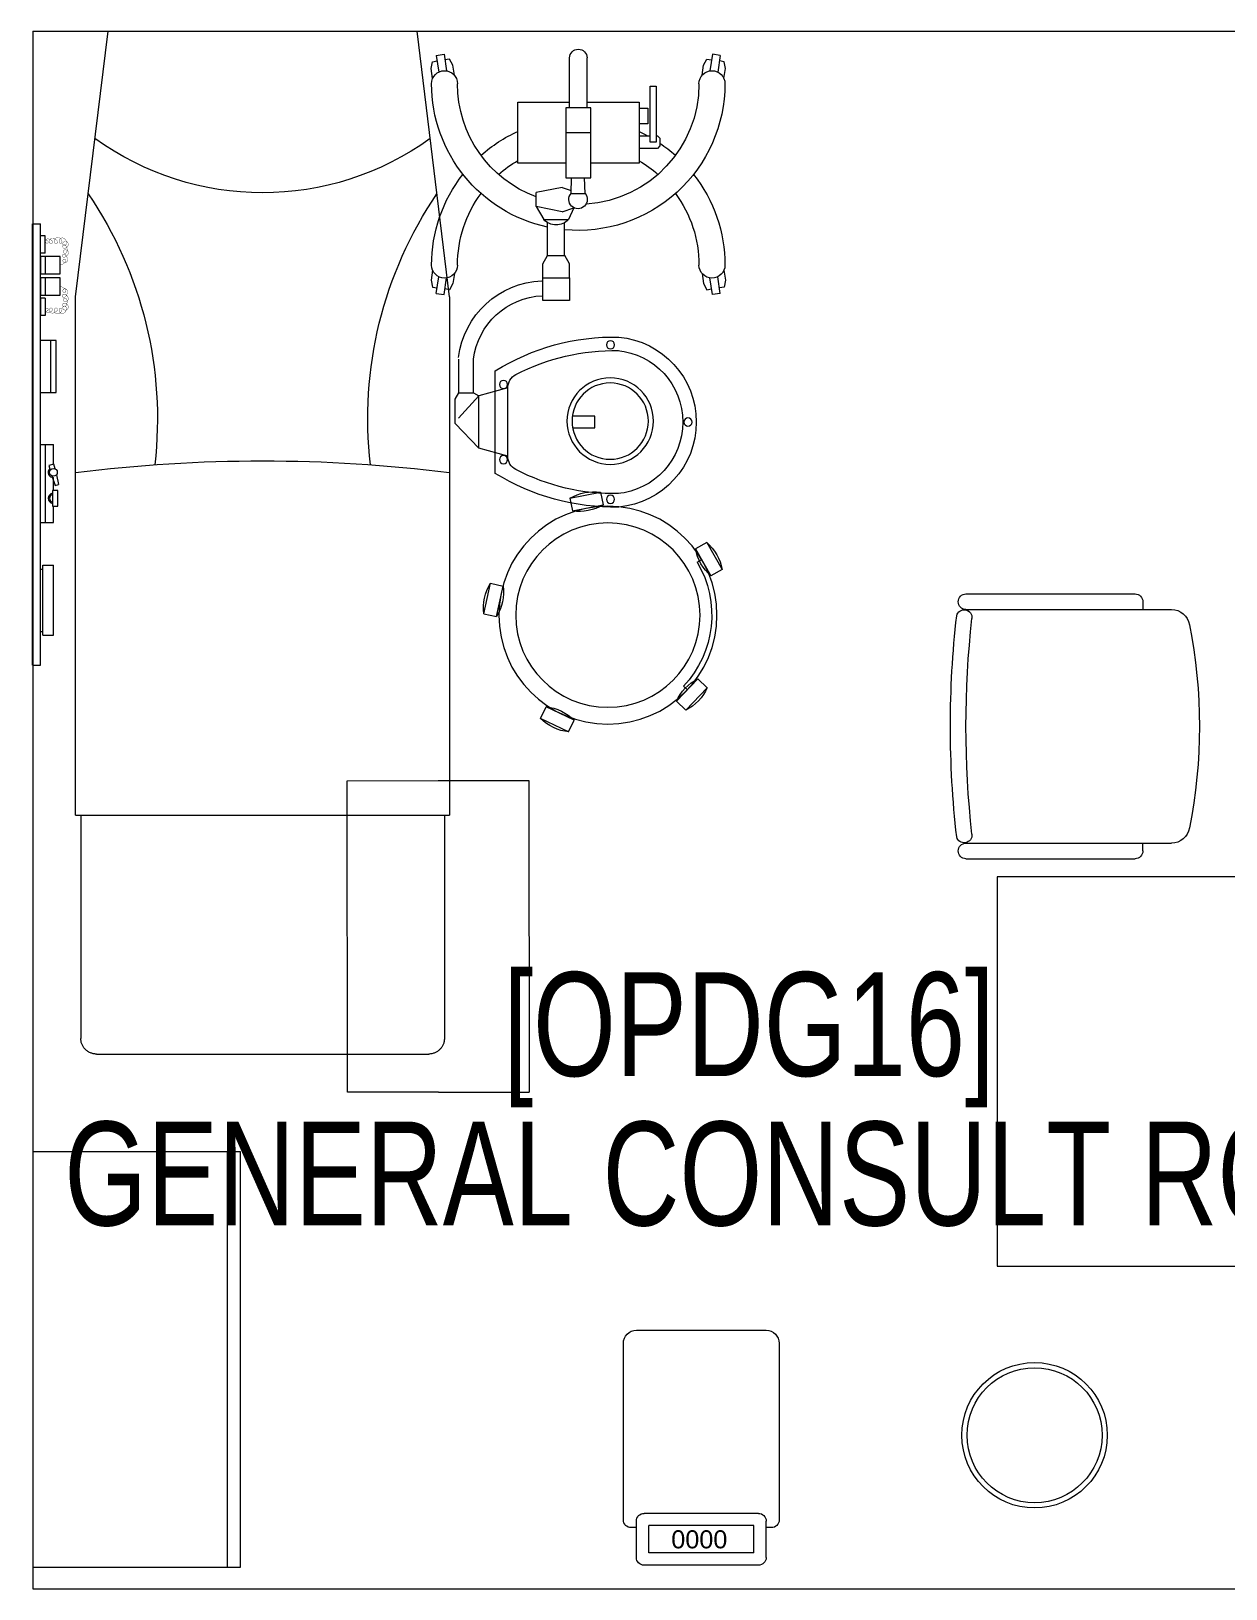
# Model space of a CAD drawing. Header units: millimetres. Extents: x -2143172 to 5255, y -610845 to 279739.
# Drawn here: x -1167567 to -1165267, y -591788 to -588788 of the extents above; entities that cross this region are included whole.
import ezdxf

# ---------------------------------------------------------------- set-up
doc = ezdxf.new("R2010")
doc.units = ezdxf.units.MM
doc.header["$LTSCALE"] = 30
doc.linetypes.add('HIDDEN', pattern=[9.525, 6.35, -3.175])
doc.linetypes.add('HIDDEN2', pattern=[0.1875, 0.125, -0.0625])
doc.layers.get('0').update_dxf_attribs({"lineweight": 5})
for name, color, linetype, lineweight in [('72_EGR_BASE_TEXT', 7, 'Continuous', 5), ('LOADING', 163, 'Continuous', 5), ('Walls', 32, 'Continuous', 5)]:
    doc.layers.add(name, color=color, linetype=linetype, lineweight=lineweight)
doc.styles.get("Standard").update_dxf_attribs({"font": ''})
doc.styles.add('X3G_ENTITY_2587D4', font='swisscl.ttf', dxfattribs={"height": 200})
doc.styles.add('X3G_ENTITY_258862', font='swisscl.ttf', dxfattribs={"height": 200})
doc.styles.get('Standard').set_extended_font_data('@Arial Unicode MS')

# ---------------------------------------------------------------- blocks, each defined once
blk = doc.blocks.new('ME19011A-P')
for p, q in [((-0.425, 0), (0.425, 0)), ((-0.425, 0), (-0.425, -0.015)), ((0.425, 0), (0.425, -0.015)), ((-0.425, -0.015), (0.425, -0.015)), ((-0.3675, -0.0198), (-0.2325, -0.0198)), ((-0.3675, -0.0198), (-0.3675, -0.0399)), ((-0.36, -0.015), (-0.36, -0.0198)), ((-0.24, -0.015), (-0.24, -0.0198)), ((-0.2325, -0.0198), (-0.2325, -0.0399)), ((-0.15, -0.015), (-0.15, -0.04)), ((-0.15, -0.025), (0, -0.025)), ((0, -0.015), (0, -0.04)), ((0.1, -0.015), (0.1, -0.045)), ((0.2, -0.045), (0.2, -0.015)), ((0.2818, -0.015), (0.2484, -0.015)), ((0.2484, -0.0243), (0.2484, -0.015)), ((0.2818, -0.0243), (0.2484, -0.0243)), ((0.2818, -0.0243), (0.2818, -0.015)), ((0.3211, -0.015), (0.2877, -0.015)), ((0.2877, -0.015), (0.2877, -0.0531)), ((0.3211, -0.0243), (0.2877, -0.0243)), ((0.3211, -0.0531), (0.3211, -0.015)), ((0.3623, -0.015), (0.3289, -0.015)), ((0.3289, -0.015), (0.3289, -0.0531)), ((0.3623, -0.0243), (0.3289, -0.0243)), ((0.3623, -0.0531), (0.3623, -0.015)), ((0.3682, -0.0243), (0.3682, -0.015)), ((0.3682, -0.015), (0.4016, -0.015)), ((0.3682, -0.0243), (0.4016, -0.0243)), ((0.4016, -0.0243), (0.4016, -0.015)), ((-0.3675, -0.0399), (-0.2325, -0.0399)), ((-0.15, -0.04), (-0.1187, -0.04)), ((-0.0887, -0.04), (-0.0637, -0.04)), ((-0.0606, -0.0371), (-0.0787, -0.0432)), ((-0.0787, -0.0432), (-0.077, -0.0497)), ((-0.0582, -0.046), (-0.077, -0.0497)), ((-0.0402, -0.0312), (-0.0496, -0.0337)), ((-0.047, -0.0434), (-0.0376, -0.0409)), ((-0.0376, -0.0409), (-0.0402, -0.0312)), ((-0.0379, -0.04), (0, -0.04)), ((0.1, -0.035), (0.2, -0.035)), ((0.1, -0.045), (0.2, -0.045)), ((0.2877, -0.0531), (0.3211, -0.0531)), ((0.3289, -0.0531), (0.3623, -0.0531))]:
    blk.add_line(p, q)
at = {"color": 8, "const_width": 0.000601}
for points in [[(0.3044, -0.0531, -0.184574), (0.2977, -0.0636, -1.44364), (0.2961, -0.0581, -0.837915), (0.2969, -0.0664, -0.30536), (0.2839, -0.062, -1.584726), (0.2894, -0.0609, -0.253153), (0.2827, -0.0684, -0.874198), (0.2775, -0.0585, -0.915253), (0.2791, -0.0658, -0.223821), (0.2683, -0.0644, -1.703343), (0.272, -0.0597, -0.588962), (0.2621, -0.068, -0.717795), (0.2625, -0.0581, -0.983104), (0.2645, -0.0644, -0.326362), (0.2534, -0.0609, -0.758716), (0.2609, -0.0514, -0.906186), (0.2593, -0.0565, -0.189488), (0.2526, -0.0522, -0.7948), (0.2613, -0.0423, -1.223996), (0.2574, -0.047, -0.072149), (0.2534, -0.0403, -0.645886), (0.2609, -0.0324, -1.366917), (0.2574, -0.0371, -0.078415), (0.2542, -0.0308, -0.723006), (0.2613, -0.0256, -1.105484), (0.2582, -0.0292, -0.221197), (0.2566, -0.0243, -0.221197)], [(0.3456, -0.0531, 0.184574), (0.3523, -0.0636, 1.44364), (0.3539, -0.0581, 0.837915), (0.3531, -0.0664, 0.30536), (0.3661, -0.062, 1.584726), (0.3606, -0.0609, 0.253153), (0.3673, -0.0684, 0.874198), (0.3725, -0.0585, 0.915253), (0.3709, -0.0658, 0.223821), (0.3817, -0.0644, 1.703343), (0.378, -0.0597, 0.588962), (0.3879, -0.068, 0.717795), (0.3875, -0.0581, 0.983104), (0.3855, -0.0644, 0.326362), (0.3966, -0.0609, 0.758716), (0.3891, -0.0514, 0.906186), (0.3907, -0.0565, 0.189488), (0.3974, -0.0522, 0.7948), (0.3887, -0.0423, 1.223996), (0.3926, -0.047, 0.072149), (0.3966, -0.0403, 0.645886), (0.3891, -0.0324, 1.366917), (0.3926, -0.0371, 0.078415), (0.3958, -0.0308, 0.723006), (0.3887, -0.0256, 1.105484), (0.3918, -0.0292, 0.221197), (0.3934, -0.0243, 0.221197)]]:
    blk.add_lwpolyline(points, format="xyb", dxfattribs=at)
blk.add_lwpolyline([(-0.1187, -0.0482), (-0.0887, -0.0482), (-0.0887, -0.0382), (-0.1187, -0.0382)], close=True)
blk.add_circle((-0.0537, -0.04), 0.0075)
for centre, radius, start, end in [((-0.1037, -0.04), 0.01, 10.4593, 169.5407), ((-0.0537, -0.04), 0.01, 45, 180), ((-0.1037, -0.04), 0.0075, 14.0075, 165.9925)]:
    blk.add_arc(centre, radius, start, end)
blk = doc.blocks.new('M.44.57.64')
at = {"layer": 'LOADING', "xscale": 1000.000000000002, "yscale": 1000.000000000002, "zscale": 1000.000000000002, "rotation": 225.9999036123427}
blk.add_blockref('ME19011A-P', (-80806.9, 16720.7), dxfattribs=at)
blk = doc.blocks.new('HF10037B-P')
at = {"color": 0}
for p, q in [((0.2459, 0.134), (0.1859, 0.134)), ((0.1859, 0.134), (0.1859, 0.109)), ((0.2459, 0.134), (0.2459, 0.109)), ((0.2459, 0.109), (0.1859, 0.109)), ((0, 0), (-0.0142, -0.0583)), ((0, 0), (0.0243, -0.0059)), ((0.0243, -0.0059), (0.01, -0.0642)), ((0.4071, -0.0094), (0.431, -0.0018)), ((0.4071, -0.0094), (0.4255, -0.0665)), ((0.431, -0.0018), (0.4493, -0.0589)), ((-0.0142, -0.0583), (0.01, -0.0642)), ((0.4069, -0.0417), (0.4165, -0.0387)), ((0.4255, -0.0665), (0.4493, -0.0589)), ((0.0524, -0.2725), (0.0674, -0.2525)), ((0.0674, -0.2525), (0.1154, -0.2885)), ((0.3125, -0.2897), (0.362, -0.2558)), ((0.3267, -0.268), (0.3323, -0.2763)), ((0.3761, -0.2764), (0.362, -0.2558)), ((0.0524, -0.2725), (0.1004, -0.3085)), ((0.1004, -0.3085), (0.1154, -0.2885)), ((0.3266, -0.3103), (0.3125, -0.2897)), ((0.3266, -0.3103), (0.3761, -0.2764))]:
    blk.add_line(p, q, dxfattribs=at)
for radius in [0.21, 0.1775]:
    blk.add_circle((0.2161, -0.1014), radius, dxfattribs=at)
for centre, radius, start, end in [((0.2159, 0.0465), 0.0925, 71.0754, 108.9246), ((0.2159, 0.1965), 0.0925, 251.0754, 288.9246), ((0.0779, -0.0499), 0.0925, 147.3419, 185.1912), ((-0.0678, -0.0143), 0.0925, 327.3419, 5.1912), ((0.4996, -0.0113), 0.0925, 178.8412, 216.6904), ((0.3568, -0.057), 0.0925, 358.8412, 36.6904), ((0.2161, -0.1014), 0.2, 303.6037, 17.3657), ((0.0389, -0.3404), 0.0925, 34.1875, 72.0368), ((0.3867, -0.3449), 0.0925, 105.5121, 143.3614), ((0.1289, -0.2205), 0.0925, 214.1875, 252.0368), ((0.3019, -0.2212), 0.0925, 285.5121, 323.3614)]:
    blk.add_arc(centre, radius, start, end, dxfattribs=at)
blk = doc.blocks.new('HF13902-P')
at = {"color": 8, "linetype": 'HIDDEN'}
for p, q in [((-0.35, -0.6824), (-0.35, -1.1124)), ((0.35, -0.6824), (0.35, -1.1124)), ((0.32, -1.1424), (-0.32, -1.1424))]:
    blk.add_line(p, q, dxfattribs=at)
at = {"linetype": 'Continuous'}
for points in [[(0.36, -0.5224), (0.36, -0.5224), (0.36, -0.5224), (0.36, -0.5224), (0.36, -0.5224), (0.36, -0.5224), (0.36, -0.5224), (0.36, -0.5224), (0.36, -0.5224), (0.36, -0.5224), (0.36, -0.5224), (0.36, -0.5224), (0.36, -0.5224), (0.36, -0.5224), (0.36, -0.5224), (0.36, -0.5224), (0.36, -0.5224), (0.36, -0.5224), (0.36, -0.5224), (0.36, -0.5224), (0.36, -0.5224), (0.36, -0.5224), (0.36, -0.5224), (0.36, -0.5224), (0.36, -0.5224), (0.36, -0.5224), (0.36, -0.5224), (0.36, -0.5224), (0.36, -0.5224), (0.36, -0.5224), (0.36, -0.5224), (0.36, -0.5224), (0.36, -0.5224), (0.36, -0.5224), (0.36, -0.5224), (0.36, -0.5224), (0.36, -0.5224), (0.36, -0.5224), (0.36, -0.5224), (0.36, -0.5224), (0.36, -0.5224), (0.36, -0.5224), (0.36, -0.5224), (0.36, -0.5224), (0.36, -0.5224), (0.36, -0.5224), (0.36, -0.5224), (0.36, -0.5224), (0.36, -0.5224), (0.36, -0.5224), (0.36, -0.5224), (0.36, -0.5224), (0.36, -0.5224), (0.36, -0.5224), (0.36, -0.5224), (0.36, -0.5224), (0.36, -0.5224), (0.36, -0.5224), (0.36, -0.5224), (0.36, -0.5224), (0.36, -0.5224), (0.36, -0.5224), (0.36, -0.5224), (0.36, -0.5224), (0.36, -0.5224), (0.36, -0.5224), (0.36, -0.5224), (0.36, -0.5224), (0.36, -0.5224), (0.36, -0.5224), (0.36, -0.5224), (0.36, -0.5224), (0.36, -0.5224), (0.36, -0.5224), (0.36, -0.5224), (0.36, -0.5224), (0.36, -0.5224), (0.36, -0.5224), (0.36, -0.5224), (0.36, -0.5224), (0.36, -0.5224), (0.36, -0.5224), (0.36, -0.5224), (0.36, -0.5224), (0.36, -0.5224), (0.36, -0.5224), (0.36, -0.5224), (0.36, -0.5224), (0.36, -0.5224), (0.36, -0.5224), (0.36, -0.5224), (0.36, -0.5224), (0.36, -0.5224), (0.36, -0.5224), (0.36, -0.5224), (0.36, -0.5224), (0.36, -0.5224), (0.36, -0.5224), (0.36, -0.5224), (0.36, -0.5224), (0.36, -0.5224), (0.36, -0.5224), (0.36, -0.5224), (0.36, -0.5224), (0.36, -0.5224), (0.36, -0.5224), (0.36, -0.5224), (0.36, -0.5224), (0.36, -0.5224), (0.36, -0.5224), (0.36, -0.5224), (0.36, -0.5224), (0.36, -0.5224), (0.36, -0.5224), (0.36, -0.5224), (0.36, -0.5224), (0.36, -0.5224), (0.36, -0.5224), (0.36, -0.5224), (0.36, -0.5224), (0.36, -0.5224), (0.36, -0.5224), (0.36, -0.5224), (0.36, -0.5224), (0.36, -0.5224), (0.36, -0.5224), (0.36, -0.5224), (0.36, -0.5224), (0.36, -0.5224), (0.36, -0.5224), (0.36, -0.5224), (0.36, -0.5224), (0.36, -0.5224), (0.36, -0.5224), (0.36, -0.5224), (0.36, -0.5224), (0.36, -0.5224), (0.36, -0.5224), (0.36, -0.5224), (0.36, -0.5224), (0.36, -0.5224), (0.36, -0.5224), (0.36, -0.5224), (0.36, -0.5224), (0.36, -0.5224), (0.36, -0.5224), (0.36, -0.5224), (0.36, -0.5224), (0.36, -0.5224), (0.36, -0.5224), (0.36, -0.5224), (0.36, -0.5224), (0.36, -0.5224), (0.36, -0.5224), (0.36, -0.5224), (0.36, -0.5224), (0.36, -0.5224), (0.36, -0.5224), (0.36, -0.5224), (0.36, -0.5224), (0.36, -0.5224), (0.36, -0.5224), (0.36, -0.5224), (0.36, -0.5224), (0.36, -0.5224), (0.36, -0.5224), (0.36, -0.5224), (0.36, -0.5224), (0.36, -0.5224), (0.36, -0.5224), (0.36, -0.5224), (0.36, -0.5224), (0.36, -0.5224), (0.36, -0.5224), (0.36, -0.5224), (0.36, -0.5224), (0.36, -0.5224), (0.36, -0.5224), (0.36, -0.5224), (0.36, -0.5224), (0.36, -0.5224), (0.36, -0.5224), (0.36, -0.5224), (0.36, -0.5224), (0.36, -0.5224), (0.36, -0.5224), (0.36, -0.5224), (0.36, -0.5224), (0.36, -0.5224), (0.36, -0.5224), (0.36, -0.5224), (0.36, -0.5224), (0.36, -0.5224), (0.36, -0.5224), (0.36, -0.5224), (0.36, -0.5224), (0.36, -0.5224), (0.36, -0.5224), (0.36, -0.5224), (0.36, -0.5224), (0.36, -0.5224), (0.36, -0.5224), (0.36, -0.5224), (0.36, -0.5224), (0.36, -0.5224), (0.36, -0.5224), (0.36, -0.5224), (0.36, -0.5224), (0.36, -0.5224), (0.36, -0.5224), (0.36, -0.5224), (0.36, -0.5224), (0.36, -0.5224), (0.36, -0.5224), (0.36, -0.5224), (0.36, -0.5224), (0.36, -0.5224), (0.36, -0.5224), (0.36, -0.5224)], [(0.36, -0.5224), (0.36, -0.5224), (0.36, -0.5224), (0.36, -0.5224), (0.36, -0.5224), (0.36, -0.5224), (0.36, -0.5224), (0.36, -0.5224), (0.36, -0.5224), (0.36, -0.5224), (0.36, -0.5224), (0.36, -0.5224), (0.36, -0.5224), (0.36, -0.5224), (0.36, -0.5224), (0.36, -0.5224), (0.36, -0.5224), (0.36, -0.5224), (0.36, -0.5224), (0.36, -0.5224), (0.36, -0.5224), (0.36, -0.5224), (0.36, -0.5224), (0.36, -0.5224), (0.36, -0.5224), (0.36, -0.5224), (0.36, -0.5224), (0.36, -0.5224), (0.36, -0.5224), (0.36, -0.5224), (0.36, -0.5224), (0.36, -0.5224), (0.36, -0.5224), (0.36, -0.5224), (0.36, -0.5224), (0.36, -0.5224), (0.36, -0.5224), (0.36, -0.5224), (0.36, -0.5224), (0.36, -0.5224), (0.36, -0.5224), (0.36, -0.5224), (0.36, -0.5224), (0.36, -0.5224), (0.36, -0.5224), (0.36, -0.5224), (0.36, -0.5224), (0.36, -0.5224), (0.36, -0.5224), (0.36, -0.5224), (0.36, -0.5224), (0.36, -0.5224), (0.36, -0.5224), (0.36, -0.5224), (0.36, -0.5224), (0.36, -0.5224), (0.36, -0.5224), (0.36, -0.5224), (0.36, -0.5224), (0.36, -0.5224), (0.36, -0.5224), (0.36, -0.5224), (0.36, -0.5224), (0.36, -0.5224), (0.36, -0.5224), (0.36, -0.5224), (0.36, -0.5224), (0.36, -0.5224), (0.36, -0.5224), (0.36, -0.5224), (0.36, -0.5224), (0.36, -0.5224), (0.36, -0.5224), (0.36, -0.5224), (0.36, -0.5224), (0.36, -0.5224), (0.36, -0.5224), (0.36, -0.5224), (0.36, -0.5224), (0.36, -0.5224), (0.36, -0.5224), (0.36, -0.5224), (0.36, -0.5224), (0.36, -0.5224), (0.36, -0.5224), (0.36, -0.5224), (0.36, -0.5224), (0.36, -0.5224), (0.36, -0.5224), (0.36, -0.5224), (0.36, -0.5224), (0.36, -0.5224), (0.36, -0.5224), (0.36, -0.5224), (0.36, -0.5224), (0.36, -0.5224), (0.36, -0.5224), (0.36, -0.5224), (0.36, -0.5224), (0.36, -0.5224), (0.36, -0.5224), (0.36, -0.5224), (0.36, -0.5224), (0.36, -0.5224), (0.36, -0.5224), (0.36, -0.5224), (0.36, -0.5224), (0.36, -0.5224), (0.36, -0.5224), (0.36, -0.5224), (0.36, -0.5224), (0.36, -0.5224), (0.36, -0.5224), (0.36, -0.5224), (0.36, -0.5224), (0.36, -0.5224), (0.36, -0.5224), (0.36, -0.5224), (0.36, -0.5224), (0.36, -0.5224), (0.36, -0.5224), (0.36, -0.5224), (0.36, -0.5224), (0.36, -0.5224), (0.36, -0.5224), (0.36, -0.5224), (0.36, -0.5224), (0.36, -0.5224), (0.36, -0.5224), (0.36, -0.5224), (0.36, -0.5224), (0.36, -0.5224), (0.36, -0.5224), (0.36, -0.5224), (0.36, -0.5224), (0.36, -0.5224), (0.36, -0.5224), (0.36, -0.5224), (0.36, -0.5224), (0.36, -0.5224), (0.36, -0.5224), (0.36, -0.5224), (0.36, -0.5224), (0.36, -0.5224), (0.36, -0.5224), (0.36, -0.5224), (0.36, -0.5224), (0.36, -0.5224), (0.36, -0.5224), (0.36, -0.5224), (0.36, -0.5224), (0.36, -0.5224), (0.36, -0.5224), (0.36, -0.5224), (0.36, -0.5224), (0.36, -0.5224), (0.36, -0.5224), (0.36, -0.5224), (0.36, -0.5224), (0.36, -0.5224), (0.36, -0.5224), (0.36, -0.5224), (0.36, -0.5224), (0.36, -0.5224), (0.36, -0.5224), (0.36, -0.5224), (0.36, -0.5224), (0.36, -0.5224), (0.36, -0.5224), (0.36, -0.5224), (0.36, -0.5224), (0.36, -0.5224), (0.36, -0.5224), (0.36, -0.5224), (0.36, -0.5224), (0.36, -0.5224), (0.36, -0.5224), (0.36, -0.5224), (0.36, -0.5224), (0.36, -0.5224), (0.36, -0.5224), (0.36, -0.5224), (0.36, -0.5224), (0.36, -0.5224), (0.36, -0.5224), (0.36, -0.5224), (0.36, -0.5224), (0.36, -0.5224), (0.36, -0.5224), (0.36, -0.5224), (0.36, -0.5224), (0.36, -0.5224), (0.36, -0.5224), (0.36, -0.5224), (0.36, -0.5224), (0.36, -0.5224), (0.36, -0.5224), (0.36, -0.5224), (0.36, -0.5224), (0.36, -0.5224), (0.36, -0.5224), (0.36, -0.5224), (0.36, -0.5224), (0.36, -0.5224), (0.36, -0.5224), (0.36, -0.5224), (0.36, -0.5224), (0.36, -0.5224), (0.36, -0.5224), (0.36, -0.5224), (0.36, -0.5224), (0.36, -0.5224), (0.36, -0.5224), (0.36, -0.5224)], [(0.36, -0.5224), (0.36, -0.5224), (0.36, -0.5224), (0.36, -0.5224), (0.36, -0.5224), (0.36, -0.5224), (0.36, -0.5224), (0.36, -0.5224), (0.36, -0.5224), (0.36, -0.5224), (0.36, -0.5224), (0.36, -0.5224), (0.36, -0.5224), (0.36, -0.5224), (0.36, -0.5224), (0.36, -0.5224), (0.36, -0.5224), (0.36, -0.5224), (0.36, -0.5224), (0.36, -0.5224), (0.36, -0.5224), (0.36, -0.5224), (0.36, -0.5224), (0.36, -0.5224), (0.36, -0.5224), (0.36, -0.5224), (0.36, -0.5224), (0.36, -0.5224), (0.36, -0.5224), (0.36, -0.5224), (0.36, -0.5224), (0.36, -0.5224), (0.36, -0.5224), (0.36, -0.5224), (0.36, -0.5224), (0.36, -0.5224), (0.36, -0.5224), (0.36, -0.5224), (0.36, -0.5224), (0.36, -0.5224), (0.36, -0.5224), (0.36, -0.5224), (0.36, -0.5224), (0.36, -0.5224), (0.36, -0.5224), (0.36, -0.5224), (0.36, -0.5224), (0.36, -0.5224), (0.36, -0.5224), (0.36, -0.5224), (0.36, -0.5224), (0.36, -0.5224), (0.36, -0.5224), (0.36, -0.5224), (0.36, -0.5224), (0.36, -0.5224), (0.36, -0.5224), (0.36, -0.5224), (0.36, -0.5224), (0.36, -0.5224), (0.36, -0.5224), (0.36, -0.5224), (0.36, -0.5224), (0.36, -0.5224), (0.36, -0.5224), (0.36, -0.5224), (0.36, -0.5224), (0.36, -0.5224), (0.36, -0.5224), (0.36, -0.5224), (0.36, -0.5224), (0.36, -0.5224), (0.36, -0.5224), (0.36, -0.5224), (0.36, -0.5224), (0.36, -0.5224), (0.36, -0.5224), (0.36, -0.5224), (0.36, -0.5224), (0.36, -0.5224), (0.36, -0.5224), (0.36, -0.5224), (0.36, -0.5224), (0.36, -0.5224), (0.36, -0.5224), (0.36, -0.5224), (0.36, -0.5224), (0.36, -0.5224), (0.36, -0.5224), (0.36, -0.5224), (0.36, -0.5224), (0.36, -0.5224), (0.36, -0.5224), (0.36, -0.5224), (0.36, -0.5224), (0.36, -0.5224), (0.36, -0.5224), (0.36, -0.5224), (0.36, -0.5224), (0.36, -0.5224), (0.36, -0.5224), (0.36, -0.5224), (0.36, -0.5224), (0.36, -0.5224), (0.36, -0.5224), (0.36, -0.5224), (0.36, -0.5224), (0.36, -0.5224), (0.36, -0.5224), (0.36, -0.5224), (0.36, -0.5224), (0.36, -0.5224), (0.36, -0.5224), (0.36, -0.5224), (0.36, -0.5224), (0.36, -0.5224), (0.36, -0.5224), (0.36, -0.5224), (0.36, -0.5224), (0.36, -0.5224), (0.36, -0.5224), (0.36, -0.5224), (0.36, -0.5224), (0.36, -0.5224), (0.36, -0.5224), (0.36, -0.5224), (0.36, -0.5224), (0.36, -0.5224), (0.36, -0.5224), (0.36, -0.5224), (0.36, -0.5224), (0.36, -0.5224), (0.36, -0.5224), (0.36, -0.5224), (0.36, -0.5224), (0.36, -0.5224), (0.36, -0.5224), (0.36, -0.5224), (0.36, -0.5224), (0.36, -0.5224), (0.36, -0.5224), (0.36, -0.5224), (0.36, -0.5224), (0.36, -0.5224), (0.36, -0.5224), (0.36, -0.5224), (0.36, -0.5224), (0.36, -0.5224), (0.36, -0.5224), (0.36, -0.5224), (0.36, -0.5224), (0.36, -0.5224), (0.36, -0.5224), (0.36, -0.5224), (0.36, -0.5224), (0.36, -0.5224), (0.36, -0.5224), (0.36, -0.5224), (0.36, -0.5224), (0.36, -0.5224), (0.36, -0.5224), (0.36, -0.5224), (0.36, -0.5224), (0.36, -0.5224), (0.36, -0.5224), (0.36, -0.5224), (0.36, -0.5224), (0.36, -0.5224), (0.36, -0.5224), (0.36, -0.5224), (0.36, -0.5224), (0.36, -0.5224), (0.36, -0.5224), (0.36, -0.5224), (0.36, -0.5224), (0.36, -0.5224), (0.36, -0.5224), (0.36, -0.5224), (0.36, -0.5224), (0.36, -0.5224), (0.36, -0.5224), (0.36, -0.5224), (0.36, -0.5224), (0.36, -0.5224), (0.36, -0.5224), (0.36, -0.5224), (0.36, -0.5224), (0.36, -0.5224), (0.36, -0.5224), (0.36, -0.5224), (0.36, -0.5224), (0.36, -0.5224), (0.36, -0.5224), (0.36, -0.5224), (0.36, -0.5224), (0.36, -0.5224), (0.36, -0.5224), (0.36, -0.5224), (0.36, -0.5224), (0.36, -0.5224), (0.36, -0.5224), (0.36, -0.5224), (0.36, -0.5224), (0.36, -0.5224), (0.36, -0.5224), (0.36, -0.5224), (0.36, -0.5224), (0.36, -0.5224), (0.36, -0.5224), (0.36, -0.5224), (0.36, -0.5224), (0.36, -0.5224), (0.36, -0.5224), (0.36, -0.5224), (0.36, -0.5224), (0.36, -0.5224), (0.36, -0.5224), (0.36, -0.5224), (0.36, -0.5224), (0.36, -0.5224), (0.36, -0.5224), (0.36, -0.5224), (0.36, -0.5224), (0.36, -0.5224), (0.36, -0.5224), (0.36, -0.5224), (0.36, -0.5224), (0.36, -0.5224), (0.36, -0.5224), (0.36, -0.5224), (0.36, -0.5224), (0.36, -0.5224), (0.36, -0.5224), (0.36, -0.5224), (0.36, -0.5224), (0.36, -0.5224), (0.36, -0.5224), (0.36, -0.5224), (0.36, -0.5224), (0.36, -0.5224), (0.36, -0.5224), (0.36, -0.5224), (0.36, -0.5224), (0.36, -0.5224), (0.36, -0.5224), (0.36, -0.5224), (0.36, -0.5224), (0.36, -0.5224), (0.36, -0.5224), (0.36, -0.5224), (0.36, -0.5224), (0.36, -0.5224), (0.36, -0.5224), (0.36, -0.5224), (0.36, -0.5224), (0.36, -0.5224), (0.36, -0.5224), (0.36, -0.5224), (0.36, -0.5224), (0.36, -0.5224), (0.36, -0.5224), (0.36, -0.5224), (0.36, -0.5224), (0.36, -0.5224), (0.36, -0.5224), (0.36, -0.5224), (0.36, -0.5224), (0.36, -0.5224), (0.36, -0.5224), (0.36, -0.5224), (0.36, -0.5224), (0.36, -0.5224), (0.36, -0.5224), (0.36, -0.5224), (0.36, -0.5224), (0.36, -0.5224), (0.36, -0.5224)]]:
    blk.add_lwpolyline(points, close=True, dxfattribs=at)
for points in [[(0.36, -0.5224), (0.36, -0.5224), (0.36, -0.5224), (0.36, -0.5224), (0.36, -0.5224), (0.36, -0.5224), (0.36, -0.5224), (0.36, -0.5224)], [(0.36, -0.5224), (0.36, -0.5224), (0.36, -0.5224), (0.36, -0.5224), (0.36, -0.5224), (0.36, -0.5224), (0.36, -0.5224), (0.36, -0.5224), (0.36, -0.5224), (0.36, -0.5224), (0.36, -0.5224), (0.36, -0.5224), (0.36, -0.5224), (0.36, -0.5224), (0.36, -0.5224), (0.36, -0.5224), (0.36, -0.5224), (0.36, -0.5224), (0.36, -0.5224), (0.36, -0.5224), (0.36, -0.5224), (0.36, -0.5224), (0.36, -0.5224), (0.36, -0.5224), (0.36, -0.5224), (0.36, -0.5224), (0.36, -0.5224), (0.36, -0.5224), (0.36, -0.5224), (0.36, -0.5224), (0.36, -0.5224), (0.36, -0.5224), (0.36, -0.5224), (0.36, -0.5224), (0.36, -0.5224), (0.36, -0.5224), (0.36, -0.5224), (0.36, -0.5224), (0.36, -0.5224), (0.36, -0.5224), (0.36, -0.5224), (0.36, -0.5224), (0.36, -0.5224), (0.36, -0.5224), (0.36, -0.5224), (0.36, -0.5224), (0.36, -0.5224), (0.36, -0.5224), (0.36, -0.5224), (0.36, -0.5224), (0.36, -0.5224), (0.36, -0.5224), (0.36, -0.5224), (0.36, -0.5224), (0.36, -0.5224), (0.36, -0.5224), (0.36, -0.5224), (0.36, -0.5224), (0.36, -0.5224), (0.36, -0.5224), (0.36, -0.5224), (0.36, -0.5224), (0.36, -0.5224), (0.36, -0.5224), (0.36, -0.5224), (0.36, -0.5224), (0.36, -0.5224), (0.36, -0.5224), (0.36, -0.5224), (0.36, -0.5224), (0.36, -0.5224), (0.36, -0.5224), (0.36, -0.5224), (0.36, -0.5224), (0.36, -0.5224), (0.36, -0.5224), (0.36, -0.5224), (0.36, -0.5224), (0.36, -0.5224), (0.36, -0.5224), (0.36, -0.5224), (0.36, -0.5224), (0.36, -0.5224), (0.36, -0.5224), (0.36, -0.5224), (0.36, -0.5224), (0.36, -0.5224), (0.36, -0.5224), (0.36, -0.5224), (0.36, -0.5224), (0.36, -0.5224), (0.36, -0.5224), (0.36, -0.5224), (0.36, -0.5224), (0.36, -0.5224), (0.36, -0.5224), (0.36, -0.5224), (0.36, -0.5224), (0.36, -0.5224), (0.36, -0.5224), (0.36, -0.5224), (0.36, -0.5224), (0.36, -0.5224), (0.36, -0.5224), (0.36, -0.5224), (0.36, -0.5224), (0.36, -0.5224), (0.36, -0.5224), (0.36, -0.5224), (0.36, -0.5224), (0.36, -0.5224)], [(0.36, -0.5224), (0.36, -0.5224), (0.36, -0.5224), (0.36, -0.5224), (0.36, -0.5224), (0.36, -0.5224), (0.36, -0.5224), (0.36, -0.5224), (0.36, -0.5224), (0.36, -0.5224), (0.36, -0.5224), (0.36, -0.5224), (0.36, -0.5224), (0.36, -0.5224), (0.36, -0.5224), (0.36, -0.5224), (0.36, -0.5224)], [(0.36, -0.5224), (0.36, -0.5224), (0.36, -0.5224), (0.36, -0.5224), (0.36, -0.5224), (0.36, -0.5224), (0.36, -0.5224)], [(0.36, -0.5224), (0.36, -0.5224), (0.36, -0.5224), (0.36, -0.5224), (0.36, -0.5224), (0.36, -0.5224), (0.36, -0.5224), (0.36, -0.5224), (0.36, -0.5224), (0.36, -0.5224), (0.36, -0.5224), (0.36, -0.5224)], [(0.36, -0.5224), (0.36, -0.5224), (0.36, -0.5224), (0.36, -0.5224), (0.36, -0.5224), (0.36, -0.5224), (0.36, -0.5224), (0.36, -0.5224), (0.36, -0.5224), (0.36, -0.5224), (0.36, -0.5224), (0.36, -0.5224), (0.36, -0.5224), (0.36, -0.5224), (0.36, -0.5224), (0.36, -0.5224), (0.36, -0.5224), (0.36, -0.5224), (0.36, -0.5224), (0.36, -0.5224), (0.36, -0.5224), (0.36, -0.5224), (0.36, -0.5224), (0.36, -0.5224), (0.36, -0.5224), (0.36, -0.5224), (0.36, -0.5224), (0.36, -0.5224), (0.36, -0.5224), (0.36, -0.5224), (0.36, -0.5224), (0.36, -0.5224), (0.36, -0.5224), (0.36, -0.5224), (0.36, -0.5224), (0.36, -0.5224), (0.36, -0.5224), (0.36, -0.5224), (0.36, -0.5224), (0.36, -0.5224), (0.36, -0.5224), (0.36, -0.5224), (0.36, -0.5224), (0.36, -0.5224), (0.36, -0.5224), (0.36, -0.5224), (0.36, -0.5224), (0.36, -0.5224), (0.36, -0.5224), (0.36, -0.5224), (0.36, -0.5224), (0.36, -0.5224), (0.36, -0.5224), (0.36, -0.5224), (0.36, -0.5224), (0.36, -0.5224), (0.36, -0.5224), (0.36, -0.5224), (0.36, -0.5224), (0.36, -0.5224), (0.36, -0.5224), (0.36, -0.5224), (0.36, -0.5224), (0.36, -0.5224), (0.36, -0.5224), (0.36, -0.5224), (0.36, -0.5224), (0.36, -0.5224), (0.36, -0.5224), (0.36, -0.5224), (0.36, -0.5224), (0.36, -0.5224), (0.36, -0.5224), (0.36, -0.5224), (0.36, -0.5224), (0.36, -0.5224), (0.36, -0.5224), (0.36, -0.5224), (0.36, -0.5224), (0.36, -0.5224), (0.36, -0.5224), (0.36, -0.5224), (0.36, -0.5224), (0.36, -0.5224), (0.36, -0.5224), (0.36, -0.5224), (0.36, -0.5224), (0.36, -0.5224), (0.36, -0.5224)], [(0.36, -0.5224), (0.36, -0.5224), (0.36, -0.5224), (0.36, -0.5224), (0.36, -0.5224), (0.36, -0.5224), (0.36, -0.5224), (0.36, -0.5224), (0.36, -0.5224), (0.36, -0.5224)], [(0.36, -0.5224), (0.36, -0.5224), (0.36, -0.5224), (0.36, -0.5224), (0.36, -0.5224), (0.36, -0.5224), (0.36, -0.5224), (0.36, -0.5224), (0.36, -0.5224), (0.36, -0.5224)], [(0.36, -0.5224), (0.36, -0.5224), (0.36, -0.5224), (0.36, -0.5224), (0.36, -0.5224), (0.36, -0.5224), (0.36, -0.5224), (0.36, -0.5224), (0.36, -0.5224), (0.36, -0.5224), (0.36, -0.5224), (0.36, -0.5224), (0.36, -0.5224), (0.36, -0.5224), (0.36, -0.5224)], [(0.36, -0.5224), (0.36, -0.5224), (0.36, -0.5224), (0.36, -0.5224), (0.36, -0.5224), (0.36, -0.5224), (0.36, -0.5224), (0.36, -0.5224), (0.36, -0.5224), (0.36, -0.5224)], [(0.36, -0.5224), (0.36, -0.5224), (0.36, -0.5224), (0.36, -0.5224), (0.36, -0.5224), (0.36, -0.5224), (0.36, -0.5224)], [(0.36, -0.5224), (0.36, -0.5224), (0.36, -0.5224), (0.36, -0.5224), (0.36, -0.5224), (0.36, -0.5224), (0.36, -0.5224), (0.36, -0.5224), (0.36, -0.5224), (0.36, -0.5224)], [(0.36, -0.5224), (0.36, -0.5224), (0.36, -0.5224), (0.36, -0.5224), (0.36, -0.5224), (0.36, -0.5224), (0.36, -0.5224), (0.36, -0.5224), (0.36, -0.5224), (0.36, -0.5224), (0.36, -0.5224), (0.36, -0.5224), (0.36, -0.5224), (0.36, -0.5224), (0.36, -0.5224), (0.36, -0.5224), (0.36, -0.5224), (0.36, -0.5224)], [(0.36, -0.5224), (0.36, -0.5224), (0.36, -0.5224), (0.36, -0.5224), (0.36, -0.5224), (0.36, -0.5224), (0.36, -0.5224), (0.36, -0.5224), (0.36, -0.5224)]]:
    blk.add_lwpolyline(points, dxfattribs=at)
blk.add_circle((0.36, -0.5224), 0.000000101)
at = {"color": 8}
for centre, radius, start, end in [((0, 1.0679), 0.5515, 234.1788, 305.8212), ((-0.9704, 0.0819), 0.7679, 353.3222, 34.2669), ((0.9704, 0.0819), 0.7679, 145.7331, 186.6778), ((0, -2.9071), 2.9071, 82.8865, 97.1135)]:
    blk.add_arc(centre, radius, start, end, dxfattribs=at)
at = {"color": 8, "linetype": 'HIDDEN'}
for centre, start, end in [((-0.32, -1.1124), 180, 270), ((0.32, -1.1124), 270, 0)]:
    blk.add_arc(centre, 0.03, start, end, dxfattribs=at)
at = {"layer": 'LOADING'}
for p, q in [((-0.36, 0.3161), (-0.2975, 0.8276)), ((0.2975, 0.8276), (-0.2975, 0.8276)), ((0.36, 0.3161), (0.2975, 0.8276)), ((-0.36, 0.3161), (-0.36, -0.6824)), ((0.36, -0.6824), (0.36, 0.3161)), ((0.36, -0.6824), (-0.36, -0.6824))]:
    blk.add_line(p, q, dxfattribs=at)
blk = doc.blocks.new('HF11772-P')
at = {"color": 0, "linetype": 'HIDDEN2'}
for p, q in [((0.6, 0.35), (0, 0.35)), ((0, 0.175), (0, 0.35)), ((0.6, 0.175), (0.6, 0.35))]:
    blk.add_line(p, q, dxfattribs=at)
at = {"color": 0}
for p, q in [((0, 0.175), (0, 0)), ((0.6, 0), (0.6, 0.175)), ((0, 0), (0.6, 0))]:
    blk.add_line(p, q, dxfattribs=at)
blk = doc.blocks.new('mobile light')
at = {"layer": 'LOADING'}
for p, q in [((1883.78, -497.56), (1883.65, -498.45)), ((1885.1, -497.29), (1883.78, -497.56)), ((1887.04, -497.59), (1885.1, -497.29)), ((1923.94, -497.59), (1925.88, -497.29)), ((1925.88, -497.29), (1927.2, -497.56)), ((1927.2, -497.56), (1927.33, -498.45)), ((1882.58, -498.29), (1882.35, -499.8)), ((1882.35, -499.8), (1885.55, -500.28)), ((1882.58, -498.29), (1885.78, -498.78)), ((1883.28, -500.85), (1883.42, -499.96)), ((1884.47, -501.5), (1883.28, -500.85)), ((1928.41, -498.29), (1925.2, -498.78)), ((1928.63, -499.8), (1925.43, -500.28)), ((1926.52, -501.5), (1927.7, -500.85)), ((1927.7, -500.85), (1927.56, -499.96)), ((1928.41, -498.29), (1928.63, -499.8)), ((1886.4, -501.79), (1884.47, -501.5)), ((1924.58, -501.79), (1926.52, -501.5)), ((1947.59, -502.62), (1941.09, -502.62)), ((1948.76, -501.94), (1947.59, -502.62)), ((1947.59, -502.62), (1947.59, -505.45)), ((1948.15, -506.5), (1952.41, -502.55)), ((1953.47, -501.94), (1948.76, -501.94)), ((1958.23, -506.5), (1953.47, -501.94)), ((1947.59, -505.45), (1941.09, -505.45)), ((1946.6, -512.08), (1948.15, -506.5)), ((1947.59, -505.45), (1948.15, -506.5)), ((1958.23, -506.5), (1948.15, -506.5)), ((1959.78, -512.08), (1958.23, -506.5)), ((1963.08, -509.67), (1943.3, -509.67)), ((1959.78, -512.08), (1946.6, -512.08)), ((1908.01, -522.53), (1909, -517.55)), ((1911.69, -517.55), (1909, -517.55)), ((1912.69, -522.53), (1911.69, -517.55)), ((1911.69, -517.55), (1914.17, -518.99)), ((1914.17, -518.99), (1914.17, -523.77)), ((1922.73, -518.8), (1921.08, -519.69)), ((1925.38, -518.8), (1922.73, -518.8)), ((1921.08, -519.69), (1914.74, -519.69)), ((1921.08, -519.69), (1921.08, -523.01)), ((1921.08, -519.69), (1921.08, -523.01)), ((1892.68, -523.97), (1883.05, -523.97)), ((1892.68, -528.06), (1892.68, -523.24)), ((1892.68, -523.24), (1906.16, -523.24)), ((1897.5, -528.06), (1897.5, -523.24)), ((1906.16, -523.24), (1906.16, -528.06)), ((1909.15, -524.25), (1906.16, -524.32)), ((1908.01, -522.53), (1908.62, -524.28)), ((1909.15, -524.25), (1909.15, -526.94)), ((1912.69, -522.53), (1911.9, -524.78)), ((1911.9, -524.78), (1914.17, -523.77)), ((1921.08, -523.01), (1914.77, -523.01)), ((1922.73, -523.93), (1921.08, -523.04)), ((1925.38, -523.93), (1922.73, -523.93)), ((1892.68, -527.34), (1883.05, -527.34)), ((1909.15, -526.94), (1906.16, -526.87)), ((1906.16, -528.06), (1892.68, -528.06)), ((1882.35, -551.47), (1885.55, -550.99)), ((1882.58, -552.98), (1882.35, -551.47)), ((1884.47, -549.77), (1883.28, -550.42)), ((1883.28, -550.42), (1883.42, -551.31)), ((1886.4, -549.48), (1884.47, -549.77)), ((1924.58, -549.48), (1926.52, -549.77)), ((1928.63, -551.47), (1925.43, -550.99)), ((1926.52, -549.77), (1927.7, -550.42)), ((1927.7, -550.42), (1927.56, -551.31)), ((1928.41, -552.98), (1928.63, -551.47)), ((1882.58, -552.98), (1885.78, -552.5)), ((1883.78, -553.71), (1883.65, -552.82)), ((1885.1, -553.98), (1883.78, -553.71)), ((1887.04, -553.69), (1885.1, -553.98)), ((1923.94, -553.69), (1925.88, -553.98)), ((1928.41, -552.98), (1925.2, -552.5)), ((1925.88, -553.98), (1927.2, -553.71)), ((1927.2, -553.71), (1927.33, -552.82))]:
    blk.add_line(p, q, dxfattribs=at)
for points in [[(1903.33, -523.24), (1903.33, -514.02), (1891.61, -514.02), (1891.61, -523.97)], [(1954.27, -524.55), (1954.27, -528.82), (1952.05, -528.82), (1952.05, -524.5)], [(1891.61, -527.34), (1891.61, -537.34), (1903.33, -537.34), (1903.33, -528.06)], [(1892.74, -537.34), (1892.74, -539.04), (1895.76, -539.04), (1895.76, -537.34)], [(1898.05, -537.34), (1898.05, -539.5)], [(1898.05, -540.63), (1898.05, -540.87), (1898.53, -541.35), (1900.02, -541.35), (1900.5, -540.87), (1900.5, -537.34)]]:
    blk.add_lwpolyline(points, dxfattribs=at)
for points in [[(1929.78, -518.8), (1925.38, -518.8), (1925.38, -523.93), (1929.78, -523.93)], [(1899.3, -539.5), (1888.5, -539.5), (1888.5, -540.63), (1899.3, -540.63)]]:
    blk.add_lwpolyline(points, close=True, dxfattribs=at)
for centre, radius in [((1945.96, -511.25), 0.793), ((1960.42, -511.25), 0.793), ((1953.01, -531.79), 8.32), ((1953.01, -531.79), 7.35), ((1938.31, -531.85), 0.793), ((1968.07, -531.85), 0.793), ((1953.19, -546.77), 0.793)]:
    blk.add_circle(centre, radius, dxfattribs=at)
for centre, radius, start, end in [((1888.02, -499.89), 2.5, 90, 270), ((1888.02, -525.64), 28.25, 12.1463, 90), ((1922.96, -525.64), 28.25, 90, 128.2073), ((1922.96, -499.89), 2.5, 270, 90), ((1888.02, -525.64), 23.25, 20.3387, 90), ((1922.96, -525.64), 23.25, 90, 126.3743), ((1942.82, -519.31), 16.86, 97.1293, 177.6115), ((1922.96, -525.64), 28.25, 138.4974, 155.7305), ((1942.82, -519.31), 13.97, 97.1293, 177.6115), ((1980.13, -532.49), 43.32, 148.2167, 181.2501), ((1926.25, -532.49), 43.32, 358.7499, 31.7833), ((1922.96, -525.64), 23.25, 138.7224, 150.0382), ((1946.6, -514.96), 2.89, 90, 152.4092), ((1959.78, -514.96), 2.89, 27.5908, 90), ((1980.13, -532.49), 40.72, 152.4092, 181.2501), ((1926.25, -532.49), 40.72, 358.7499, 27.5908), ((1911.94, -521.38), 3.27, 313.0112, 46.9888), ((1883.05, -525.65), 1.68, 90, 270), ((1888.02, -525.64), 28.25, 270, 5.3386), ((1910.32, -525.6), 1.78, 229.0673, 130.9327), ((1888.02, -525.64), 23.25, 270, 356.3184), ((1953.19, -531.93), 16.44, 185.2361, 354.7639), ((1953.19, -531.93), 13.84, 185.2361, 354.7639), ((1922.96, -525.64), 28.25, 204.483, 208.105), ((1922.96, -525.64), 23.25, 210.2349, 221.2776), ((1922.96, -525.64), 28.25, 213.7985, 221.5026), ((1922.96, -525.64), 23.25, 233.6257, 270), ((1888.02, -551.39), 2.5, 90, 270), ((1922.96, -525.64), 28.25, 231.7927, 270), ((1922.96, -551.39), 2.5, 270, 90)]:
    blk.add_arc(centre, radius, start, end, dxfattribs=at)
blk = doc.blocks.new('HF13461A-P')
at = {"layer": 'LOADING'}
for p, q in [((0.2579, 0.4503), (0.0379, 0.4503)), ((0.0229, 0.4353), (0.0229, 0.3653)), ((0.2493, 0.4266), (0.0466, 0.4266)), ((0.0466, 0.4266), (0.0466, 0.3739)), ((0.2493, 0.4266), (0.2493, 0.3739)), ((0.2729, 0.4353), (0.2729, 0.3653)), ((-0.0021, 0.3628), (-0.0021, 0.0228)), ((0.0229, 0.3778), (0.0129, 0.3778)), ((0.2493, 0.3739), (0.0466, 0.3739)), ((0.2829, 0.3778), (0.2729, 0.3778)), ((0.2979, 0.0228), (0.2979, 0.3628)), ((0.2579, 0.3503), (0.0379, 0.3503)), ((0.0229, -0.0022), (0.2729, -0.0022))]:
    blk.add_line(p, q, dxfattribs=at)
for centre, radius, start, end in [((0.0379, 0.4353), 0.015, 90, 180), ((0.2579, 0.4353), 0.015, 0, 90), ((0.0129, 0.3628), 0.015, 90, 180), ((0.0379, 0.3653), 0.015, 180, 270), ((0.2579, 0.3653), 0.015, 270, 0), ((0.2829, 0.3628), 0.015, 0, 90), ((0.0229, 0.0228), 0.025, 180, 270), ((0.2729, 0.0228), 0.025, 270, 0)]:
    blk.add_arc(centre, radius, start, end, dxfattribs=at)
blk.add_text('0000', height=0.03477, dxfattribs=at).set_placement((0.0901, 0.3829))
blk = doc.blocks.new('WM00001-P')
blk.add_circle((0, 0), 0.14)
at = {"color": 8}
blk.add_circle((0, 0), 0.13, dxfattribs=at)
blk = doc.blocks.new('GF21016-P')
at = {"color": 0, "extrusion": (-1.24384e-09, -1.20261e-09, -1)}
for p, q in [((0.0128, 0.0179), (0.0128, 0.4136)), ((0.4628, 0.0179), (0.4628, 0.4136)), ((-0.0172, 0.0179), (-0.0172, 0.3435)), ((-0.0022, 0.3585), (0.0128, 0.3585)), ((0.4778, 0.3585), (0.4628, 0.3585)), ((0.4928, 0.0179), (0.4928, 0.3435)), ((0.4778, 0.0029), (0.4778, 0.0029))]:
    blk.add_line(p, q, dxfattribs=at)
for centre, radius, start, end in [((-0.2378, -0.5362), 1.0036, 78.7568, 101.2432), ((-0.0478, 0.4136), 0.035, 0, 80.6557), ((-0.4278, 0.4136), 0.035, 99.3443, 180), ((0.0022, 0.3435), 0.015, 0, 90), ((-0.4778, 0.3435), 0.015, 90, 180), ((-0.0284, 0.0145), 0.015, 284.3864, 95.5209), ((-0.4471, 0.0145), 0.015, 84.4791, 255.6136), ((0.0022, 0.0179), 0.015, 270, 0), ((0.0022, 0.0179), 0.015, 180, 270), ((-0.2378, 1.8734), 1.8855, 263.5119, 276.4881), ((-0.2378, 1.8928), 1.8749, 263.6341, 276.3659), ((-0.4778, 0.0179), 0.015, 270, 0), ((-0.4778, 0.0179), 0.015, 180, 270)]:
    blk.add_arc(centre, radius, start, end, dxfattribs=at)
blk = doc.blocks.new('GF21027-P')
at = {"color": 0}
for p, q in [((0.4, 0.4), (-0.4, 0.4)), ((-0.4, 0.4), (-0.4, 0)), ((0.4, 0), (0.4, 0.4)), ((-0.4, 0.025), (0.4, 0.025)), ((-0.4, 0), (0.4, 0))]:
    blk.add_line(p, q, dxfattribs=at)

msp = doc.modelspace()

# ---------------------------------------------------------------- linework, layer by layer
at = {"layer": 'LOADING', "elevation": 0.1}
msp.add_lwpolyline([(-1164206.6, -591166.8), (-1164206.6, -590416.8), (-1165706.6, -590416.8), (-1165706.6, -591166.8)], close=True, dxfattribs=at)
at = {"layer": 'Walls'}
for p, q in [((-1167564, -588788.1, 0.1), (-1167564, -591788.1, 0.1)), ((-1167564, -588788.1, 0.1), (-1164064.2, -588788.1, 0.1)), ((-1167564, -591788.1, 0.1), (-1164064.2, -591788.1, 0.1))]:
    msp.add_line(p, q, dxfattribs=at)

# ---------------------------------------------------------------- block references
at = {"layer": 'LOADING', "xscale": -1000, "yscale": 1000, "zscale": 1000}
msp.add_blockref('HF13902-P', (-1167121.3, -589615.7, 0.1), dxfattribs=at)
at = {"layer": 'LOADING'}
for name, p, xscale, yscale, zscale, rotation in [('mobile light', (-1171769.9, -570009.1, 0.1), -10, 10, 10, 90), ('GF21027-P', (-1167164, -591346.4, 0.1), 1000, 1000, 1000, 90.00000002091183), ('HF13461A-P', (-1166424.5, -591292.4, 0.1), -1000, 1000, 1000, 180)]:
    msp.add_blockref(name, p, dxfattribs=dict(at, xscale=xscale, yscale=yscale, zscale=zscale, rotation=rotation))
at = {"layer": 'LOADING', "rotation": 224.0000963876573}
msp.add_blockref('M.44.57.64', (-1237306.8, -633689.6, 0.1), dxfattribs=at)
at = {"layer": 'LOADING', "color": 1, "extrusion": (2.75759e-10, -1.16581e-09, -1), "xscale": 999.9999999999998, "yscale": 999.9999999999998, "zscale": 999.9999999999998, "rotation": 205.7813125359263}
msp.add_blockref('HF10037B-P', (1166695.2, -589910.2, -0.1), dxfattribs=at)
at = {"layer": 'LOADING', "extrusion": (2.24019e-05, -2.67576e-11, 1), "xscale": 1000.000000000006, "yscale": 1000.000000000006, "zscale": -1000.000000000002, "rotation": 269.9999748876472}
msp.add_blockref('GF21016-P', (-1165784.8, -589889.2, -26), dxfattribs=at)
at = {"layer": 'LOADING', "extrusion": (3.71389e-28, -3.9656e-29, -1), "xscale": 999.9999999999989, "yscale": 999.9999999999989, "zscale": -999.9999999999989, "rotation": 89.94440663823757}
msp.add_blockref('HF11772-P', (1166957.8, -590831.7, -0.1), dxfattribs=at)
at = {"layer": 'LOADING', "extrusion": (2.24019e-05, 2.25232e-18, -1), "xscale": -1000, "yscale": 1000, "zscale": 1000}
msp.add_blockref('WM00001-P', (1165634.8, -591492.3, -26.2), dxfattribs=at)

# ---------------------------------------------------------------- texts
at = {"layer": '72_EGR_BASE_TEXT', "char_height": 200, "attachment_point": 2}
for s, insert, style in [('[OPDG16]', (-1166184.7, -590600.5, 0.1), 'X3G_ENTITY_2587D4'), ('GENERAL CONSULT ROOM (2)', (-1165994.1, -590888.3, 0.1), 'X3G_ENTITY_258862')]:
    msp.add_mtext(s, dxfattribs=dict(at, insert=insert, style=style))

doc.saveas('drawing.dxf')
